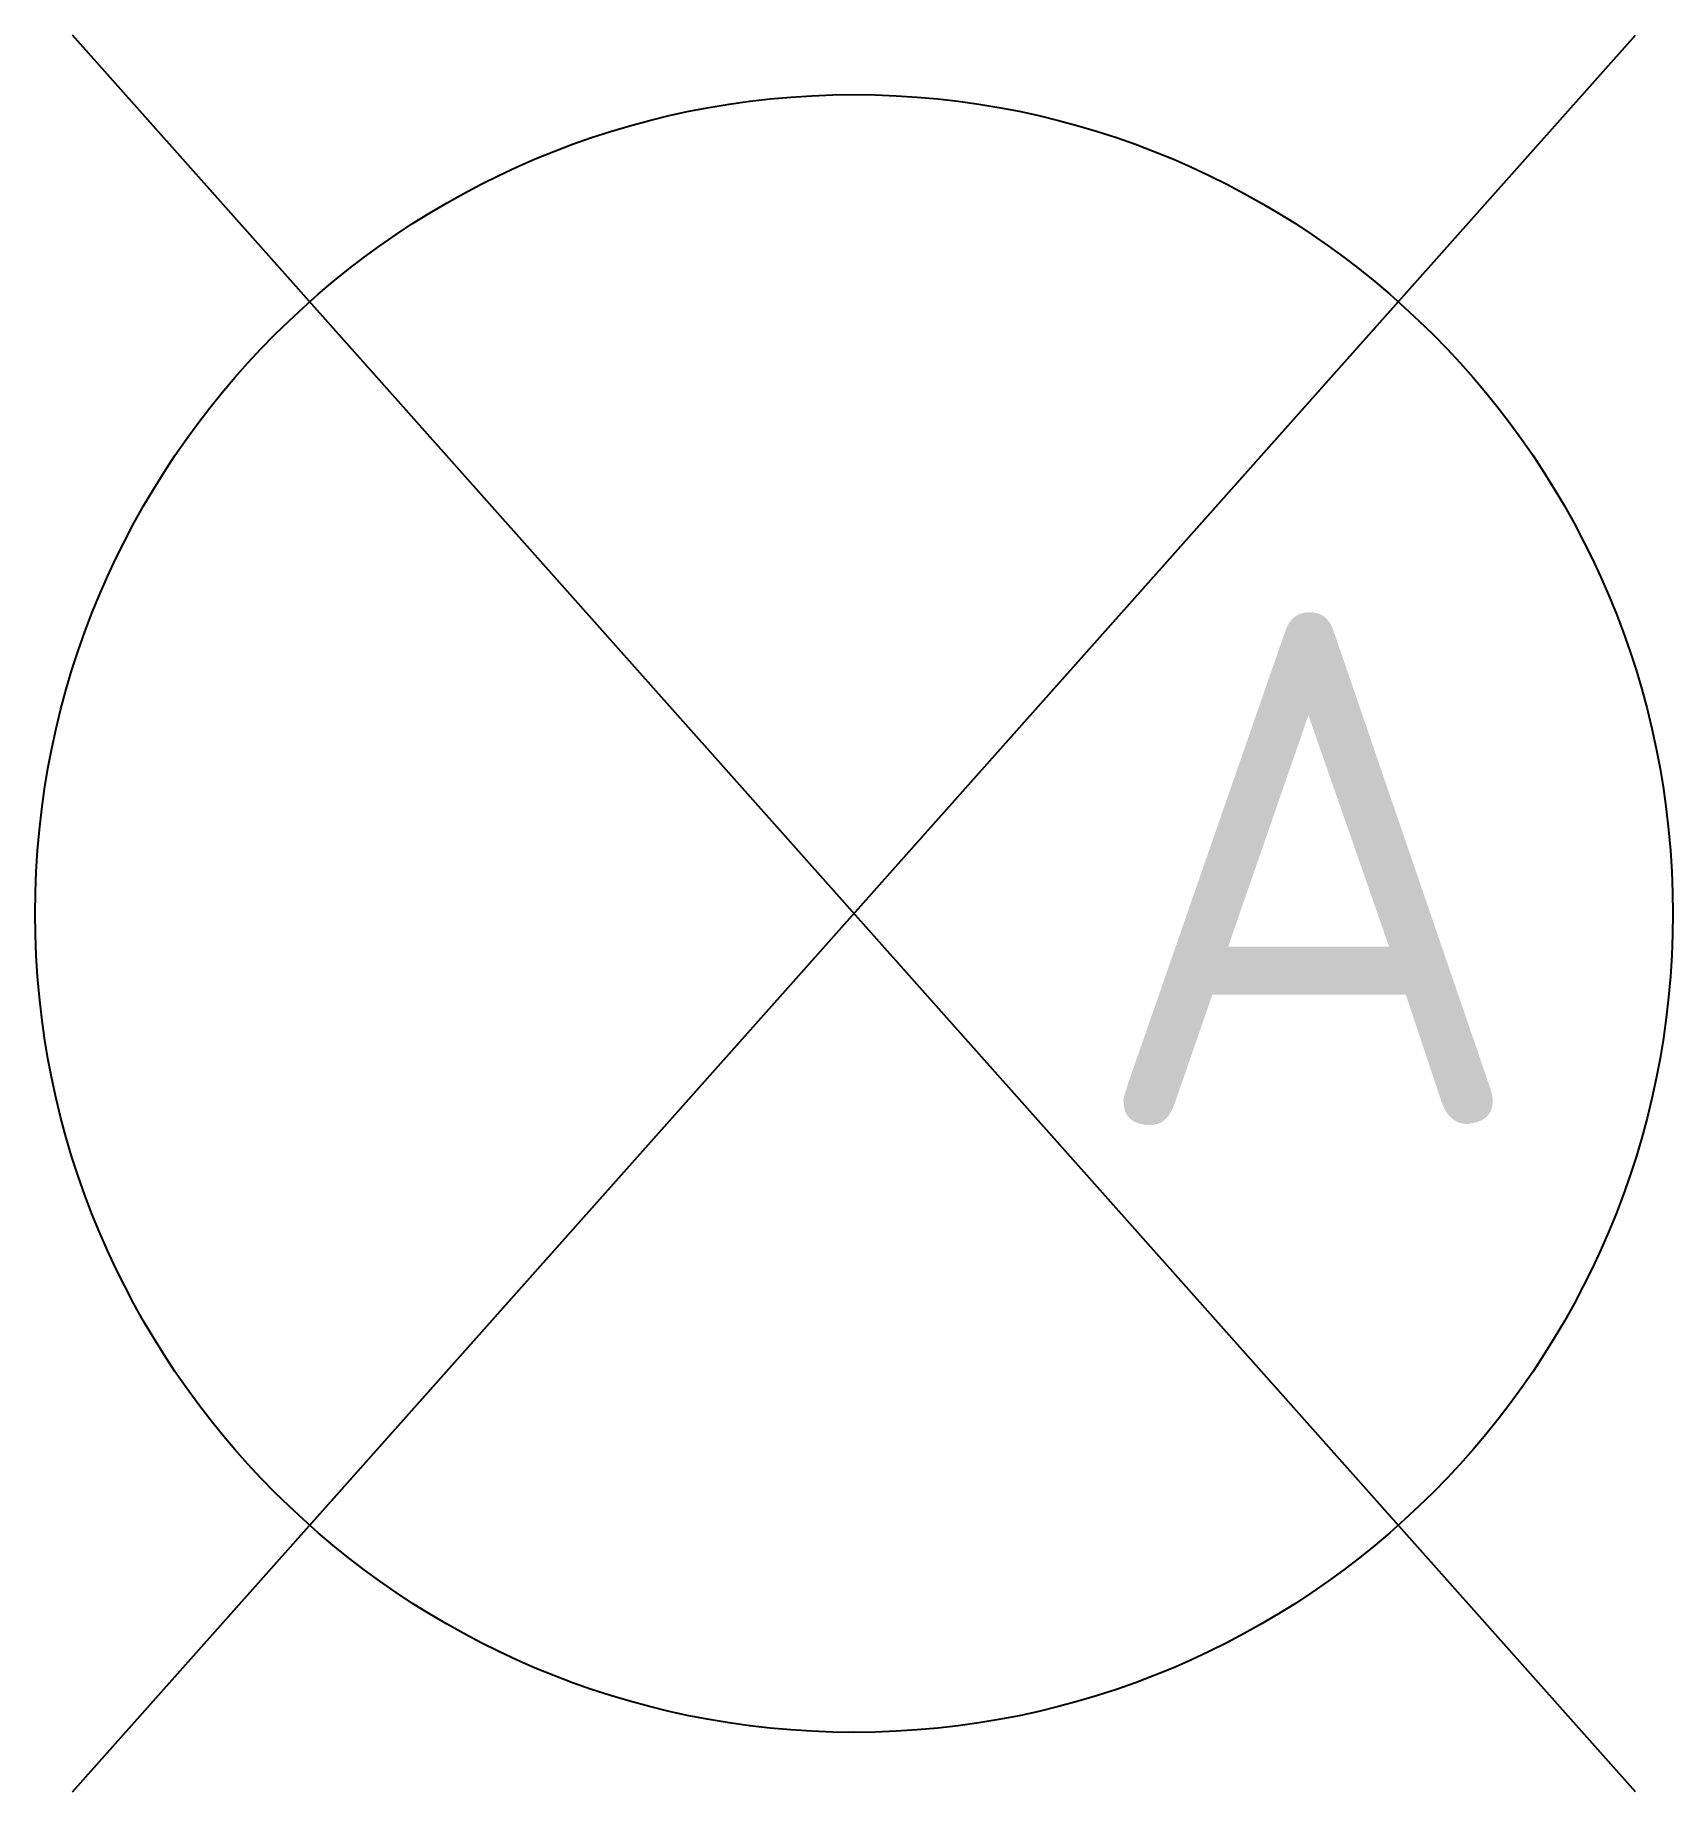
# Model space of a CAD drawing. Extents: x -4 to 4, y -4.29 to 4.29.
import ezdxf
from ezdxf.enums import TextEntityAlignment as Align

# ---------------------------------------------------------------- set-up
doc = ezdxf.new("R2010")
doc.units = 0
doc.header["$LTSCALE"] = 0.2
doc.styles.add('NLCS-ISO', font='NLCS-ISO.ttf')

msp = doc.modelspace()

# ---------------------------------------------------------------- linework, layer by layer
at = {"ltscale": 0.1}
for p, q in [((-3.8169, -4.2905), (3.8169, 4.2905)), ((3.8169, -4.2905), (-3.8169, 4.2905))]:
    msp.add_line(p, q, dxfattribs=at)
at = {"linetype": 'Continuous', "lineweight": -3}
msp.add_line((-2.6586, -2.9886), (2.6586, 2.9886), dxfattribs=at)
msp.add_circle((0, 0), 4, dxfattribs=at)

# ---------------------------------------------------------------- texts
at = {"ltscale": 0.1, "style": 'NLCS-ISO'}
msp.add_text('A', height=2.5, dxfattribs=at).set_placement((2.2181, 0.2217), align=Align.MIDDLE_CENTER)

doc.saveas('drawing.dxf')
